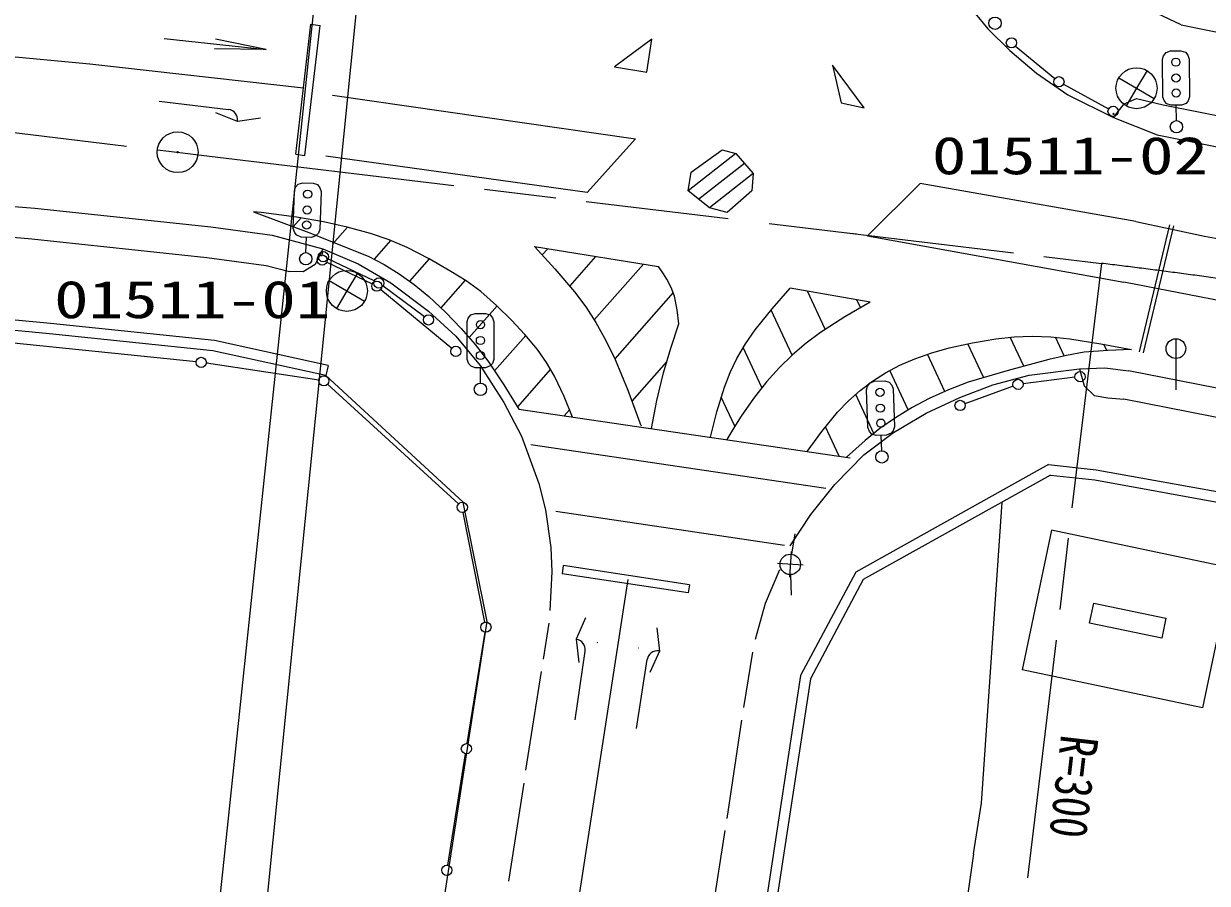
# Model space of a CAD drawing. Units: millimetres, scale not verified. Extents: x 40000 to 680000, y 20000 to 380000.
# Drawn here: x 267016 to 324726, y 262763 to 304676 of the extents above; entities that cross this region are included whole.
import ezdxf
from ezdxf.enums import TextEntityAlignment as Align

# ---------------------------------------------------------------- set-up
doc = ezdxf.new("R2010")
doc.units = ezdxf.units.MM
doc.header["$LTSCALE"] = 1000
doc.linetypes.add('CHAIN', pattern=[18.5, 12, -1.5, 3.5, -1.5])
for name, color, linetype, lineweight in [('M-BGD', 7, 'Continuous', 25), ('M-BMK', 2, 'CHAIN', 13), ('M-BMK-SRVR', 3, 'Continuous', 25)]:
    doc.layers.add(name, color=color, linetype=linetype, lineweight=lineweight)
doc.styles.add('ＭＳ ゴシック', font='')
doc.styles.get('ＭＳ ゴシック').set_extended_font_data('MS Gothic')

# ---------------------------------------------------------------- blocks, each defined once
blk = doc.blocks.new('BUHIN1')
at = {"color": 3, "linetype": 'Continuous', "lineweight": 25}
for radius in [995, 30]:
    blk.add_circle((0, 0), radius, dxfattribs=at)
blk = doc.blocks.new('BUHIN12')
at = {"color": 7, "linetype": 'Continuous', "lineweight": 25}
for points in [[(-228, -974), (0, 0), (223, 972)], [(974, -228), (0, 0), (-969, 219)]]:
    blk.add_lwpolyline(points, dxfattribs=at)
blk.add_circle((0, 0), 1000, dxfattribs=at)
blk = doc.blocks.new('plus')
at = {"color": 0, "linetype": 'Continuous', "lineweight": -2}
for p, q in [((0, -1.25), (0, 1.25)), ((-1.25, 0), (1.25, 0))]:
    blk.add_line(p, q, dxfattribs=at)
blk = doc.blocks.new('BUHIN13')
at = {"color": 7, "linetype": 'Continuous', "lineweight": 25}
blk.add_circle((0, 0), 249, dxfattribs=at)
blk = doc.blocks.new('BUHIN39')
at = {"color": 7, "linetype": 'Continuous', "lineweight": 25}
blk.add_circle((0, 0), 498, dxfattribs=at)

msp = doc.modelspace()

# ---------------------------------------------------------------- linework, layer by layer
at = {"layer": 'M-BGD'}
for p, q in [((282399, 317193), (276062, 257165)), ((284391, 317011), (278369, 256889)), ((323443, 304620), (320803, 305886)), ((313031, 305633), (314027, 304418)), ((280278, 298306), (281023, 304645)), ((280726, 298254), (281470, 304592)), ((281023, 304645), (281470, 304592)), ((314027, 304418), (315097, 303369)), ((323443, 304620), (334151, 302468)), ((273865, 303957), (278836, 303414)), ((278836, 303414), (276375, 303914)), ((297643, 303918), (295815, 302568)), ((297397, 302305), (297643, 303918)), ((315367, 303583), (317298, 302003)), ((262284, 303460), (270240, 302716)), ((278836, 303414), (276325, 303457)), ((315097, 303369), (316402, 302259)), ((270240, 302716), (280659, 301547)), ((295815, 302568), (297397, 302305)), ((306445, 302657), (306874, 300818)), ((307997, 300578), (306445, 302657)), ((316402, 302259), (317929, 301204)), ((317711, 301725), (319910, 300522)), ((273627, 300895), (277003, 300491)), ((282072, 301196), (296848, 299056)), ((306874, 300818), (307997, 300578)), ((317929, 301204), (320146, 300098)), ((320146, 300098), (320665, 300775)), ((320665, 300775), (321274, 301032)), ((321274, 301032), (322580, 300725)), ((322580, 300725), (343246, 296583)), ((323217, 299948), (323210, 300698)), ((277437, 299910), (276380, 300334)), ((320146, 300098), (322286, 299254)), ((278565, 300077), (277437, 299910)), ((277440, 299935), (277437, 299910)), ((296848, 299056), (294482, 296443)), ((322286, 299254), (342964, 295109)), ((299563, 297444), (301075, 298519)), ((301075, 298519), (301746, 298348)), ((280278, 298306), (280726, 298254)), ((294482, 296443), (281743, 298214)), ((301746, 298348), (299410, 296534)), ((302166, 297858), (299929, 296121)), ((301746, 298348), (302586, 297369)), ((299410, 296534), (299563, 297444)), ((302586, 297369), (300457, 295702)), ((302586, 297369), (302510, 296526)), ((310718, 296884), (308155, 294332)), ((321242, 295034), (310718, 296884)), ((257202, 296561), (267557, 295677)), ((300457, 295702), (299410, 296534)), ((302510, 296526), (301309, 295469)), ((267557, 295677), (276142, 294770)), ((278599, 295462), (278222, 295503)), ((278223, 295503), (281049, 294442)), ((301309, 295469), (300457, 295702)), ((257091, 295065), (267414, 294184)), ((278976, 295421), (278599, 295462)), ((280312, 295249), (278976, 295421)), ((280551, 295212), (280162, 294773)), ((281627, 295019), (280312, 295249)), ((282784, 294758), (281627, 295019)), ((321242, 295034), (324594, 294310)), ((276142, 294770), (279130, 294364)), ((279130, 294364), (281601, 293705)), ((281049, 294442), (283849, 293326)), ((282812, 294751), (282078, 293920)), ((283926, 294438), (282784, 294758)), ((284833, 294129), (283926, 294438)), ((307170, 294482), (307616, 294425)), ((308155, 294332), (320648, 292067)), ((322875, 294861), (321406, 288677)), ((323070, 294815), (321601, 288631)), ((267414, 294184), (275940, 293283)), ((280779, 293515), (280800, 294264)), ((284908, 294101), (284108, 293197)), ((285718, 293765), (284833, 294129)), ((286791, 293210), (285718, 293765)), ((291916, 293811), (292920, 292725)), ((291916, 293811), (297969, 292833)), ((324594, 294310), (327057, 293879)), ((275940, 293283), (278835, 292890)), ((281601, 293705), (281220, 292942)), ((281580, 293543), (281534, 293348)), ((281601, 293705), (283322, 292971)), ((284109, 292138), (281851, 293209)), ((283849, 293326), (284598, 292931)), ((286790, 293211), (285829, 292124)), ((287837, 292601), (286791, 293210)), ((292567, 293706), (292298, 293402)), ((294903, 293328), (293637, 291896)), ((278835, 292890), (279973, 292592)), ((280650, 292580), (279973, 292592)), ((281220, 292942), (280650, 292580)), ((281792, 293043), (284010, 291986)), ((283322, 292971), (284918, 292039)), ((284598, 292931), (285318, 292483)), ((288588, 292130), (287837, 292601)), ((292920, 292725), (293879, 291598)), ((297238, 292951), (294838, 290236)), ((298178, 292523), (297969, 292832)), ((284918, 292039), (286759, 290666)), ((285318, 292483), (286057, 291952)), ((288535, 292165), (287354, 290829)), ((289304, 291610), (288588, 292130)), ((298371, 292218), (298178, 292523)), ((298588, 291807), (298371, 292218)), ((329481, 290367), (320648, 292067)), ((284428, 291719), (287896, 288858)), ((286552, 290382), (284536, 291881)), ((286057, 291952), (286766, 291369)), ((290070, 290942), (289304, 291610)), ((293879, 291598), (294419, 290875)), ((298684, 291567), (295833, 288342)), ((298744, 291383), (298588, 291807)), ((303510, 290778), (304382, 291782)), ((308282, 291098), (304382, 291783)), ((306100, 289778), (305234, 291633)), ((286766, 291369), (287576, 290614)), ((290099, 290915), (288738, 289375)), ((290797, 290227), (290070, 290942)), ((294419, 290875), (294915, 290110)), ((298884, 290722), (298744, 291383)), ((308282, 291097), (307059, 290384)), ((307816, 290830), (307638, 291211)), ((268317, 290056), (262339, 290607)), ((286759, 290666), (288079, 289441)), ((287576, 290614), (288353, 289807)), ((298966, 290039), (298884, 290722)), ((302688, 289747), (303510, 290778)), ((304481, 288518), (303456, 290714)), ((307059, 290384), (305872, 289624)), ((268271, 289558), (262297, 290108)), ((276313, 289222), (268317, 290056)), ((288353, 289807), (289022, 289039)), ((291455, 289529), (290797, 290227)), ((294915, 290110), (295407, 289225)), ((298572, 288854), (298966, 290039)), ((302211, 289061), (302688, 289747)), ((275426, 288187), (263996, 289351)), ((276233, 288727), (268271, 289558)), ((281858, 288010), (276313, 289222)), ((288079, 289441), (289265, 288014)), ((291499, 289479), (289976, 287756)), ((292066, 288792), (291455, 289529)), ((295407, 289225), (295852, 288299)), ((305872, 289624), (305167, 289103)), ((313276, 289115), (314420, 289303)), ((314420, 289303), (315302, 289403)), ((315772, 287971), (315112, 289386)), ((315302, 289403), (316187, 289442)), ((316187, 289442), (317103, 289406)), ((317103, 289406), (318017, 289311)), ((317742, 288480), (317317, 289389)), ((318017, 289311), (319528, 289072)), ((323193, 289315), (323193, 286821)), ((281751, 287522), (276233, 288727)), ((289022, 289039), (289643, 288234)), ((292509, 288151), (292066, 288792)), ((298212, 287659), (298572, 288854)), ((301793, 288355), (302211, 289061)), ((303012, 286935), (302101, 288887)), ((305167, 289103), (304499, 288535)), ((310471, 288338), (311301, 288631)), ((311928, 286749), (311082, 288561)), ((311301, 288631), (312147, 288867)), ((312147, 288867), (313276, 289115)), ((313816, 287433), (313052, 289071)), ((318719, 288652), (317855, 288504)), ((319873, 288747), (318719, 288652)), ((319528, 289072), (321037, 288783)), ((319825, 288745), (319686, 289043)), ((321037, 288783), (319873, 288747)), ((281405, 287302), (275922, 288125)), ((281858, 288010), (281751, 287522)), ((289265, 288014), (290430, 286204)), ((289643, 288234), (290422, 287074)), ((292896, 287485), (292509, 288151)), ((295852, 288299), (296473, 286805)), ((298363, 288184), (296675, 286275)), ((301460, 287662), (301793, 288355)), ((304499, 288535), (303850, 287897)), ((309039, 287651), (309737, 288019)), ((309737, 288019), (310471, 288338)), ((316992, 288295), (315022, 287773)), ((317855, 288504), (316992, 288295)), ((288449, 281344), (281751, 287522)), ((289285, 287148), (289285, 287898)), ((292707, 287825), (291091, 285998)), ((293365, 286503), (292896, 287485)), ((297887, 286304), (298212, 287659)), ((301185, 286951), (301460, 287662)), ((303850, 287897), (303236, 287208)), ((308406, 287248), (309039, 287651)), ((310141, 285849), (309245, 287768)), ((315022, 287773), (313072, 287193)), ((314272, 287065), (316038, 287541)), ((318272, 287433), (315745, 287120)), ((316038, 287541), (318493, 287840)), ((318493, 287840), (319722, 287894)), ((318493, 287840), (318722, 287019)), ((319722, 287894), (320877, 287747)), ((334625, 285054), (320877, 287747)), ((288218, 281264), (281836, 287096)), ((290422, 287074), (291164, 285879)), ((300816, 285746), (301185, 286951)), ((303236, 287208), (302596, 286393)), ((307808, 286795), (308406, 287248)), ((312110, 286825), (311171, 286402)), ((313072, 287193), (312110, 286825)), ((312657, 286456), (314272, 287065)), ((315262, 287004), (312906, 286148)), ((318722, 287019), (319213, 286555)), ((293779, 285496), (293365, 286503)), ((296473, 286805), (297046, 285268)), ((297620, 284934), (297887, 286304)), ((301687, 285046), (301025, 286465)), ((302596, 286393), (301999, 285535)), ((306702, 285729), (307233, 286283)), ((307233, 286283), (307808, 286795)), ((308469, 284702), (307582, 286603)), ((311171, 286402), (310330, 285958)), ((311021, 285688), (312657, 286456)), ((319213, 286555), (319880, 286438)), ((319880, 286438), (320653, 286364)), ((334346, 283682), (320653, 286364)), ((290430, 286204), (291286, 284567)), ((291164, 285879), (307314, 283515)), ((293635, 285855), (293370, 285556)), ((300503, 284512), (300816, 285746)), ((305936, 284796), (306702, 285729)), ((309425, 284743), (311021, 285688)), ((310330, 285958), (309518, 285461)), ((297046, 285268), (297081, 285173)), ((297081, 285173), (297119, 285068)), ((301999, 285535), (301640, 284968)), ((309518, 285461), (308765, 284931)), ((291286, 284567), (292138, 282256)), ((301640, 284968), (301293, 284396)), ((305216, 283822), (305936, 284796)), ((306780, 283594), (306112, 285023)), ((307979, 283649), (309425, 284743)), ((308765, 284931), (308041, 284348)), ((308851, 283851), (308828, 284601)), ((291744, 284152), (306121, 282035)), ((307590, 283951), (307139, 283541)), ((308041, 284348), (307590, 283951)), ((306558, 282203), (307979, 283649)), ((316983, 283186), (307581, 277940)), ((316983, 283186), (319308, 282927)), ((319308, 282927), (327224, 281494)), ((292138, 282256), (292462, 280969)), ((305400, 280746), (306558, 282203)), ((317087, 282671), (307953, 277575)), ((317087, 282671), (319236, 282432)), ((319236, 282432), (327128, 281003)), ((289618, 275525), (288449, 281344)), ((313714, 266669), (314726, 281354)), ((289504, 275500), (288451, 280850)), ((292462, 280969), (292714, 279130)), ((304108, 279232), (292966, 280890)), ((304390, 279212), (305400, 280746)), ((317128, 279982), (315704, 273170)), ((325922, 278126), (317128, 279982)), ((304470, 278808), (304625, 279798)), ((292714, 279130), (292764, 277949)), ((293326, 278252), (293266, 277856)), ((299480, 277318), (293326, 278252)), ((292764, 277949), (292668, 276072)), ((299420, 276923), (293266, 277856)), ((303182, 276420), (303879, 278062)), ((304409, 277813), (304441, 276813)), ((307581, 277940), (304890, 272888)), ((325922, 278126), (324498, 271313)), ((296472, 277577), (293000, 255139)), ((299480, 277318), (299420, 276923)), ((307953, 277575), (305372, 272728)), ((302694, 274660), (303182, 276420)), ((318981, 275448), (319185, 276427)), ((319185, 276427), (322708, 275693)), ((286843, 257712), (289618, 275525)), ((292614, 275445), (292351, 273699)), ((294403, 275706), (293947, 274661)), ((322504, 274714), (318981, 275448)), ((322708, 275693), (322504, 274714)), ((288641, 269573), (289513, 275008)), ((297882, 275223), (298010, 274090)), ((293947, 274661), (293972, 274657)), ((293947, 274661), (294080, 273530)), ((294962, 274513), (294986, 274509)), ((296972, 274250), (296997, 274247)), ((293903, 270726), (294395, 274090)), ((296895, 270316), (297415, 273676)), ((298010, 274090), (297550, 273048)), ((297985, 274094), (298010, 274090)), ((302136, 271331), (302566, 274029)), ((292242, 273095), (291490, 268282)), ((324498, 271313), (315704, 273170)), ((304890, 272888), (302224, 255338)), ((305372, 272728), (302653, 254832)), ((301309, 265926), (302028, 270722)), ((287690, 263644), (288562, 269079)), ((291404, 267643), (290657, 262875)), ((313326, 264199), (313714, 266669)), ((300467, 260558), (301211, 265342)), ((313326, 264199), (312796, 260519))]:
    msp.add_line(p, q, dxfattribs=at)
for points in [[(322960, 300696), (322750, 300774), (322639, 300893), (322557, 301092), (322542, 302942), (322590, 303113), (322719, 303274), (322938, 303346), (323438, 303350), (323659, 303282), (323780, 303133), (323842, 302953), (323857, 301103), (323799, 300913), (323690, 300792), (323460, 300700)], [(280550, 294271), (280342, 294357), (280236, 294480), (280161, 294682), (280213, 296532), (280268, 296700), (280402, 296856), (280624, 296920), (281124, 296906), (281342, 296830), (281458, 296677), (281513, 296495), (281461, 294646), (281396, 294458), (281282, 294341), (281050, 294257)], [(289035, 287898), (288826, 287978), (288716, 288098), (288636, 288298), (288637, 290148), (288687, 290318), (288817, 290478), (289037, 290548), (289537, 290548), (289757, 290478), (289877, 290327), (289937, 290147), (289936, 288297), (289876, 288107), (289766, 287988), (289535, 287898)], [(308578, 284593), (308366, 284667), (308252, 284784), (308166, 284981), (308110, 286830), (308155, 287002), (308280, 287165), (308498, 287242), (308998, 287257), (309220, 287194), (309344, 287048), (309410, 286870), (309466, 285020), (309411, 284829), (309305, 284705), (309078, 284609)]]:
    msp.add_lwpolyline(points, close=True, dxfattribs=at)
for centre, radius in [((314374, 304700), 300), ((315173, 303741), 249), ((323193, 302798), 200), ((317492, 301845), 249), ((323199, 302028), 200), ((323205, 301298), 200), ((320129, 300402), 249), ((320151, 300277), 30), ((323219, 299648), 300), ((280859, 296363), 200), ((280837, 295594), 200), ((280817, 294864), 200), ((280771, 293215), 300), ((281567, 293151), 249), ((281625, 293316), 249), ((284236, 291878), 249), ((284335, 292031), 249), ((286753, 290233), 249), ((289287, 289998), 200), ((289286, 289228), 200), ((323193, 288834), 481), ((288089, 288699), 249), ((289286, 288498), 200), ((275675, 288162), 249), ((281652, 287265), 249), ((318520, 287464), 249), ((289285, 286848), 300), ((308764, 286700), 200), ((315497, 287089), 249), ((312671, 286063), 249), ((308788, 285930), 200), ((308810, 285201), 200), ((308860, 283551), 300), ((288402, 281095), 249), ((289552, 275255), 249)]:
    msp.add_circle(centre, radius, dxfattribs=at)
for centre, start, end in [((276944, 299995), 353.17114, 83.17114), ((293900, 274162), 351.68945, 81.68945), ((297909, 273599), 81.20142, 171.20142)]:
    msp.add_arc(centre, 500, start, end, dxfattribs=at)
at = {"layer": 'M-BMK'}
for p, q in [((260114, 300142), (274092, 298460)), ((274092, 298460), (276078, 298221)), ((276078, 298221), (301372, 295179)), ((303358, 294940), (319560, 292991)), ((319560, 292991), (315957, 263034))]:
    msp.add_line(p, q, dxfattribs=at)
msp.add_arc((283733, -4862), 300000, 77.78467, 83.14111, dxfattribs=at)

# ---------------------------------------------------------------- block references
at = {"layer": 'M-BGD', "rotation": 162.33687}
for name, p in [('BUHIN12', (321273, 301530)), ('BUHIN12', (282773, 291649)), ('BUHIN39', (304393, 278314)), ('BUHIN13', (288601, 269326)), ('BUHIN13', (287650, 263397))]:
    msp.add_blockref(name, p, dxfattribs=at)
at = {"layer": 'M-BGD', "xscale": 500, "yscale": 500, "rotation": 176.7}
msp.add_blockref('plus', (304393, 278314), dxfattribs=at)
at = {"layer": 'M-BMK-SRVR', "rotation": 162.33687}
msp.add_blockref('BUHIN1', (274523, 298408), dxfattribs=at)

# ---------------------------------------------------------------- texts
at = {"layer": 'M-BGD', "style": 'ＭＳ ゴシック', "width": 1.35}
for s, p in [('01511-02', (311297, 296782)), ('01511-01', (268500, 289767))]:
    msp.add_text(s, height=1833, dxfattribs=at).set_placement(p, align=Align.BOTTOM_LEFT)
at = {"layer": 'M-BGD', "style": 'ＭＳ ゴシック', "width": 0.8}
msp.add_text('R=300', height=1833, rotation=263.4, dxfattribs=at).set_placement((317056, 270115), align=Align.BOTTOM_LEFT)

doc.saveas('drawing.dxf')
